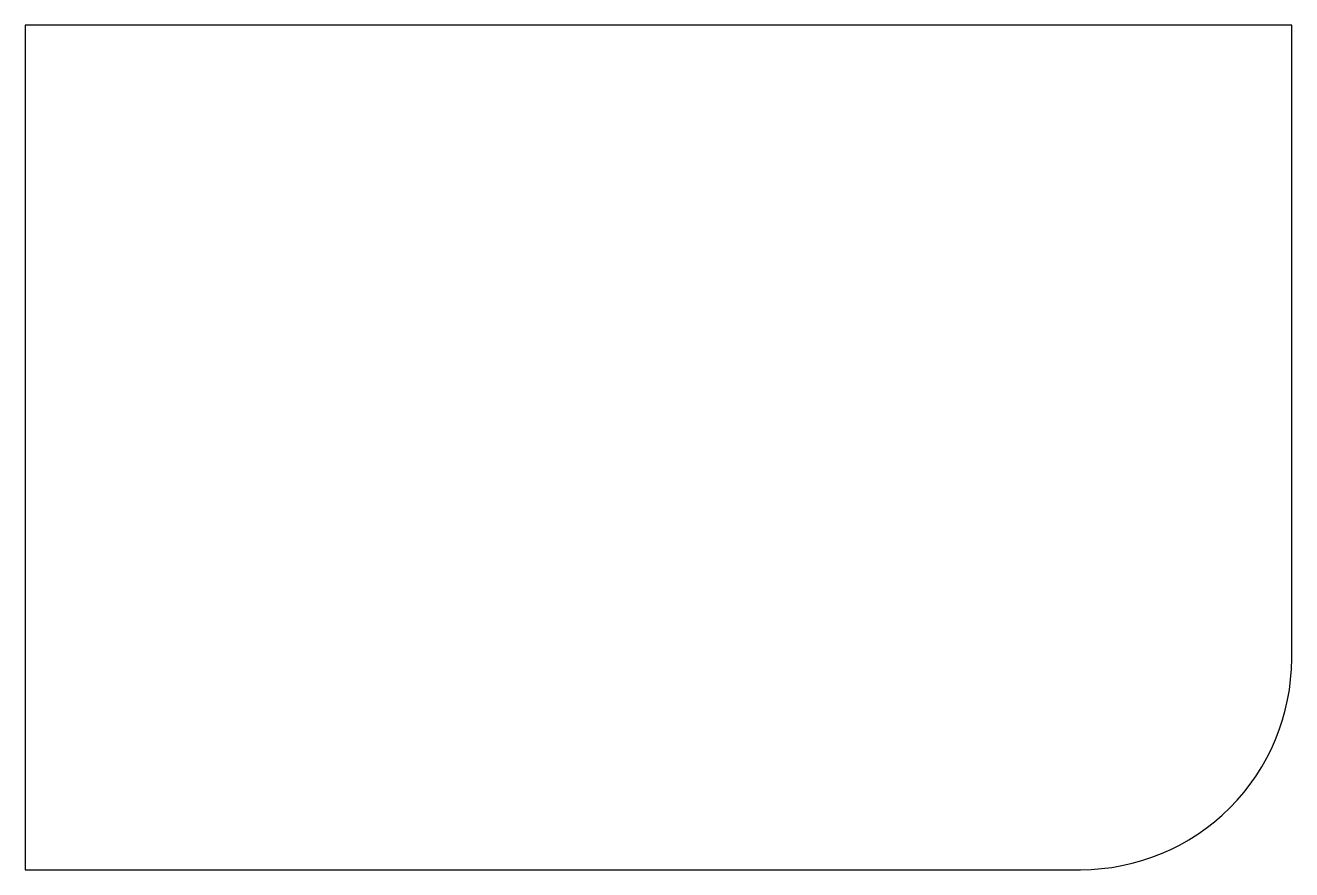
# Model space of a CAD drawing. Header units: millimetres. Extents: x 0 to 30, y 0 to 20.
import ezdxf

# ---------------------------------------------------------------- set-up
doc = ezdxf.new("R2010")
doc.units = ezdxf.units.MM
doc.layers.add('PATH', color=7, linetype='Continuous')

msp = doc.modelspace()

# ---------------------------------------------------------------- linework, layer by layer
at = {"layer": 'PATH'}
msp.add_lwpolyline([(0, 0), (25, 0, 0.414214), (30, 5), (30, 20), (0, 20)], format="xyb", close=True, dxfattribs=at)

doc.saveas('drawing.dxf')
